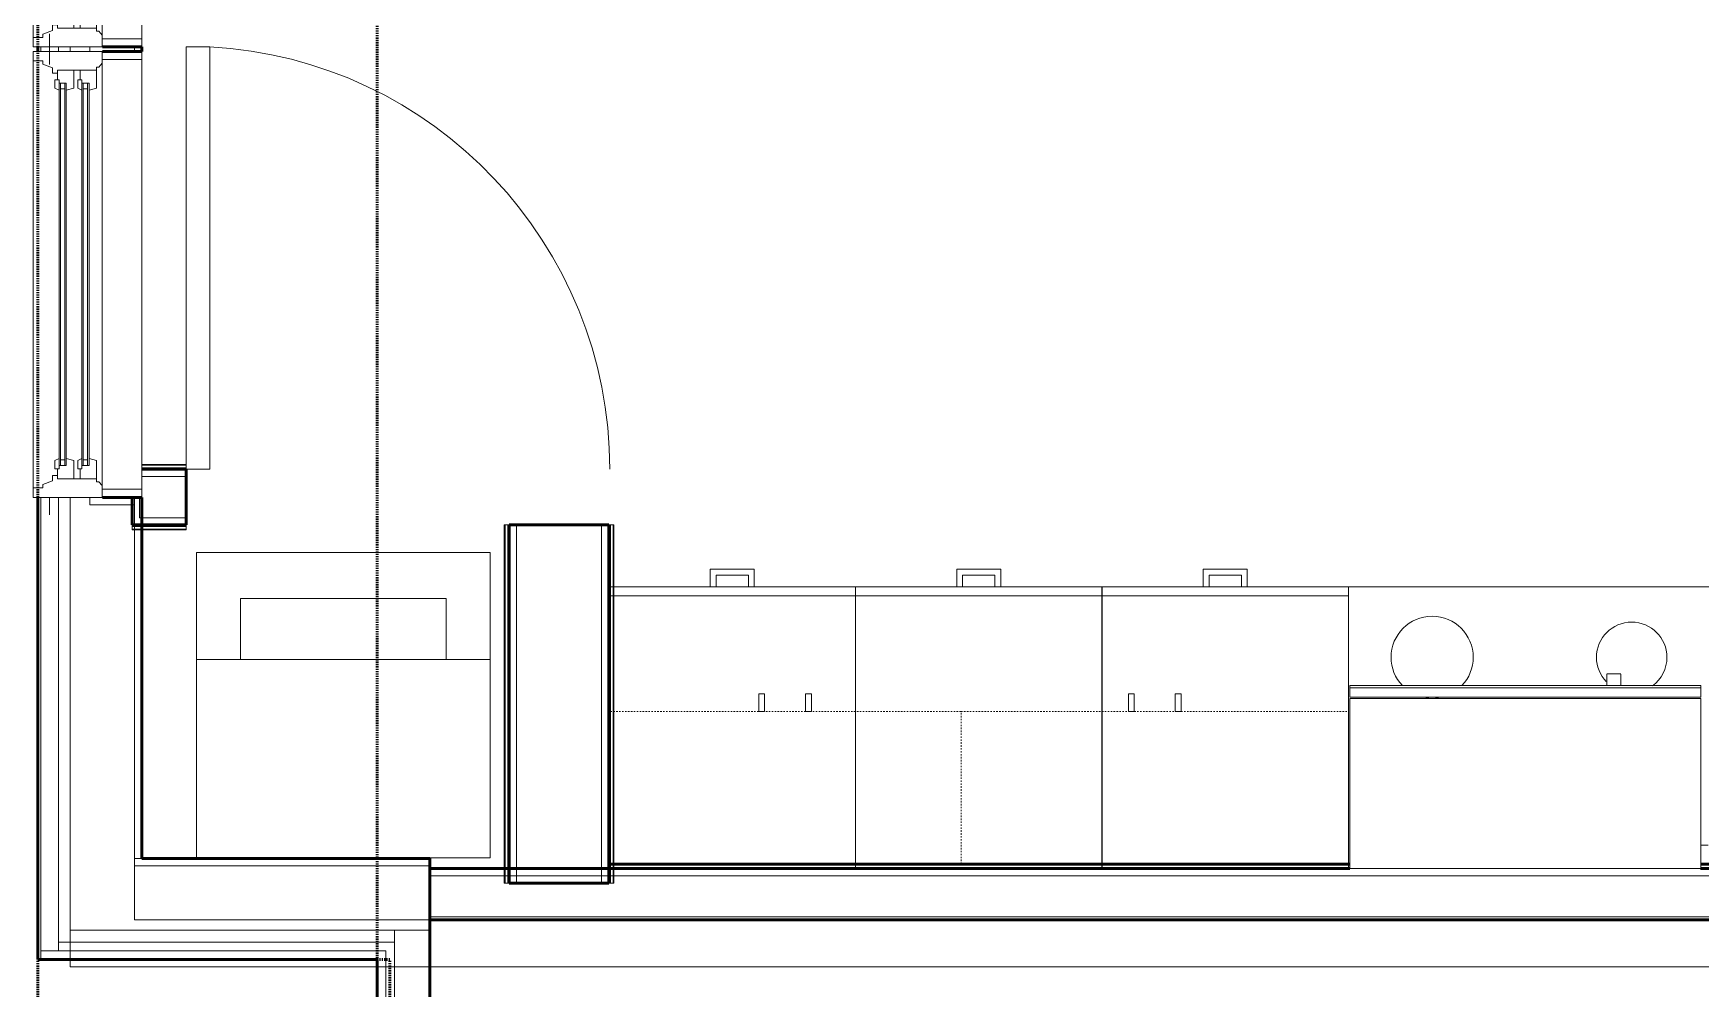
# Model space of a CAD drawing. Header units: inches. Extents: x -4235 to -464, y 9767 to 12344.
# Drawn here: x -3861.1 to -3719.1, y 11545.1 to 11626.5 of the extents above; entities that cross this region are included whole.
import ezdxf

# ---------------------------------------------------------------- set-up
doc = ezdxf.new("R2010")
doc.units = ezdxf.units.IN
doc.header["$MEASUREMENT"] = 0
doc.linetypes.add('Dash', pattern=[0.25, 0.125, -0.125])
doc.linetypes.add('Dash 1_16_', pattern=[0.125, 0.0625, -0.0625])
for name, color, linetype, lineweight in [('0-1', 7, 'Continuous', 5), ('0-2', 254, 'Continuous', 9), ('A-DOOR-1', 7, 'Continuous', 9), ('A-DOOR-2', 130, 'Continuous', 20), ('A-FLOR-1', 10, 'Continuous', 9), ('A-FLOR-2', 254, 'Continuous', 9), ('A-FLOR-3', 7, 'Continuous', 9), ('A-FLOR-4', 192, 'Continuous', 9), ('A-GLAZ-1', 151, 'Continuous', 9), ('A-GLAZ-2', 151, 'Continuous', 20), ('A-WALL', 113, 'Continuous', 13), ('A-WALL-1', 250, 'Continuous', 50), ('A-WALL-2', 50, 'Continuous', 13), ('A-WALL-3', 10, 'Continuous', 9), ('A-WALL-4', 254, 'Continuous', 9), ('A-WALL-5', 7, 'Continuous', 9), ('A-WALL-6', 113, 'Continuous', 9), ('A-WALL-7', 113, 'Continuous', 50), ('C-PROP-LINE-1', 91, 'Dash 1_16_', 50), ('I-WALL-1', 250, 'Continuous', 50), ('I-WALL-2', 10, 'Continuous', 9), ('I-WALL-3', 254, 'Continuous', 9), ('I-WALL-4', 7, 'Continuous', 9), ('P-SANR-FIXT-1', 7, 'Continuous', 9), ('Q-CASE-1', 10, 'Continuous', 9), ('Q-CASE-2', 254, 'Continuous', 9), ('Q-CASE-3', 7, 'Continuous', 9), ('Q-CASE-4', 7, 'Dash', 9), ('Q-SPCQ-1', 7, 'Continuous', 9)]:
    doc.layers.add(name, color=color, linetype=linetype, lineweight=lineweight)

# ---------------------------------------------------------------- blocks, each defined once
blk = doc.blocks.new('Range - 24_ x 30_-V44-BACKGROUND - 2ND FLOOR')
at = {"layer": 'Q-SPCQ-1'}
blk.add_line((29.37, -22), (30, -22), dxfattribs=at)
for centre, radius, start, end in [((6.5, -6), 3.5, 360, 180), ((23.5, -6), 3, 0, 180), ((6.5, -6), 3.5, 180, 223.5705), ((6.5, -6), 3.5, 316.3832, 0), ((23.5, -6), 3, 180, 223.8093), ((23.5, -6), 3, 306.1227, 0), ((6.5, -6), 3.5, 261.0228, 278.9772)]:
    blk.add_arc(centre, radius, start, end, dxfattribs=at)
blk = doc.blocks.new('Basic Wall _ INT - W4BØF - _5_8 GYP - 2X4 WOOD_BATT_ - 5_8 GYP_ - ___-2685619-BACKGROUND - 2ND FLOOR')
at = {"layer": 'A-WALL-3'}
for p, q in [((-3852.67, 11584.64), (-3852.67, 11584.62)), ((-3852.67, 11584.64), (-3852.47, 11584.64)), ((-3852.67, 11584.5), (-3852.67, 11584.44)), ((-3852.67, 11584.43), (-3852.67, 11584.29)), ((-3852.67, 11584.29), (-3852.67, 11584.23)), ((-3852.47, 11584.29), (-3852.67, 11584.29)), ((-3852.44, 11584.64), (-3851.85, 11584.64)), ((-3851.85, 11584.29), (-3852.43, 11584.29))]:
    blk.add_line(p, q, dxfattribs=at)
at = {"layer": 'A-WALL-4'}
for p, q in [((-3852.67, 11584.6), (-3852.67, 11584.64)), ((-3852.67, 11584.58), (-3852.67, 11584.6)), ((-3852.67, 11584.51), (-3852.67, 11584.58)), ((-3852.67, 11584.51), (-3852.47, 11584.51)), ((-3852.67, 11584.44), (-3852.67, 11584.51)), ((-3852.67, 11584.23), (-3852.67, 11584.44)), ((-3851.85, 11584.23), (-3852.67, 11584.23)), ((-3852.44, 11584.51), (-3851.85, 11584.51)), ((-3851.85, 11584.64), (-3848.07, 11584.64)), ((-3848.07, 11584.29), (-3851.85, 11584.29)), ((-3848.07, 11584.62), (-3848.07, 11584.64)), ((-3848.07, 11584.44), (-3848.07, 11584.5)), ((-3848.07, 11584.29), (-3848.07, 11584.43)), ((-3848.07, 11584.23), (-3848.07, 11584.29))]:
    blk.add_line(p, q, dxfattribs=at)
at = {"layer": 'A-WALL-5'}
for p, q in [((-3851.85, 11584.51), (-3848.07, 11584.51)), ((-3848.07, 11584.23), (-3851.85, 11584.23)), ((-3848.07, 11584.64), (-3848.07, 11584.6)), ((-3848.07, 11584.6), (-3848.07, 11584.51)), ((-3848.07, 11584.51), (-3848.07, 11584.23))]:
    blk.add_line(p, q, dxfattribs=at)
blk = doc.blocks.new('Basic Wall _ INT - W4BØF - _5_8 GYP - 2X4 WOOD_BATT_ - 5_8 GYP_ - ___-2685620-BACKGROUND - 2ND FLOOR')
at = {"layer": 'A-WALL-4'}
for p, q in [((-3848.07, 11589.74), (-3851.85, 11589.74)), ((-3851.85, 11589.39), (-3848.07, 11589.39)), ((-3848.07, 11589.74), (-3848.07, 11589.8)), ((-3848.07, 11589.6), (-3848.07, 11589.74)), ((-3848.07, 11589.53), (-3848.07, 11589.59)), ((-3848.07, 11589.39), (-3848.07, 11589.41))]:
    blk.add_line(p, q, dxfattribs=at)
at = {"layer": 'A-WALL-5'}
for p, q in [((-3848.07, 11589.8), (-3851.85, 11589.8)), ((-3848.07, 11589.51), (-3851.85, 11589.51)), ((-3848.07, 11589.8), (-3848.07, 11589.51)), ((-3848.07, 11589.51), (-3848.07, 11589.43)), ((-3848.07, 11589.43), (-3848.07, 11589.39))]:
    blk.add_line(p, q, dxfattribs=at)
blk = doc.blocks.new('Basic Wall _ INT - W8BØF - _5_8 GYP - 2X8 WOOD_BATT_ - 5_8 GYP_ - ___-2698638-BACKGROUND - 2ND FLOOR')
at = {"layer": 'I-WALL-2'}
for p, q in [((-3820.92, 11554.79), (-3820.92, 11555.36)), ((-3820.92, 11554.11), (-3820.92, 11554.74)), ((-3820.57, 11555.36), (-3820.57, 11554.79)), ((-3820.57, 11554.74), (-3820.57, 11554.11)), ((-3820.98, 11554.11), (-3820.92, 11554.11)), ((-3820.92, 11554.11), (-3820.77, 11554.11)), ((-3820.77, 11554.11), (-3820.71, 11554.11)), ((-3820.59, 11554.11), (-3820.57, 11554.11))]:
    blk.add_line(p, q, dxfattribs=at)
at = {"layer": 'I-WALL-3'}
for p, q in [((-3820.92, 11584.64), (-3820.98, 11584.64)), ((-3820.77, 11584.64), (-3820.92, 11584.64)), ((-3820.92, 11555.36), (-3820.92, 11584.64)), ((-3820.71, 11584.64), (-3820.77, 11584.64)), ((-3820.57, 11584.64), (-3820.59, 11584.64)), ((-3820.57, 11584.64), (-3820.57, 11555.36)), ((-3820.98, 11554.79), (-3820.98, 11555.36)), ((-3820.98, 11554.11), (-3820.98, 11554.74)), ((-3820.69, 11555.36), (-3820.69, 11554.79)), ((-3820.69, 11554.74), (-3820.69, 11554.11)), ((-3820.69, 11554.11), (-3820.98, 11554.11)), ((-3820.68, 11554.11), (-3820.69, 11554.11)), ((-3820.63, 11554.11), (-3820.68, 11554.11)), ((-3820.61, 11554.11), (-3820.63, 11554.11)), ((-3820.57, 11554.11), (-3820.61, 11554.11))]:
    blk.add_line(p, q, dxfattribs=at)
at = {"layer": 'I-WALL-4'}
for p, q in [((-3820.98, 11584.64), (-3820.69, 11584.64)), ((-3820.98, 11555.36), (-3820.98, 11584.64)), ((-3820.69, 11584.64), (-3820.69, 11555.36)), ((-3820.69, 11584.64), (-3820.61, 11584.64)), ((-3820.61, 11584.64), (-3820.57, 11584.64))]:
    blk.add_line(p, q, dxfattribs=at)
blk = doc.blocks.new('Basic Wall _ INT - W8BØF - _5_8 GYP - 2X8 WOOD_BATT_ - 5_8 GYP_ - ___-2703832-BACKGROUND - 2ND FLOOR')
at = {"layer": 'I-WALL-2'}
for p, q in [((-3812.07, 11579.36), (-3812.07, 11555.74)), ((-3811.71, 11555.74), (-3811.71, 11579.36)), ((-3812.07, 11555.74), (-3812.07, 11555.36)), ((-3812.07, 11555.36), (-3812.07, 11554.79)), ((-3812.07, 11554.74), (-3812.07, 11554.11)), ((-3811.94, 11555.39), (-3811.94, 11555.74)), ((-3811.71, 11555.36), (-3811.71, 11555.74)), ((-3811.71, 11554.79), (-3811.71, 11555.36)), ((-3811.71, 11554.11), (-3811.71, 11554.74)), ((-3811.65, 11555.36), (-3811.65, 11555.74)), ((-3812.07, 11554.11), (-3812.04, 11554.11)), ((-3811.93, 11554.11), (-3811.86, 11554.11)), ((-3811.86, 11554.11), (-3811.71, 11554.11)), ((-3811.71, 11554.11), (-3811.65, 11554.11))]:
    blk.add_line(p, q, dxfattribs=at)
at = {"layer": 'I-WALL-3'}
for p, q in [((-3812.04, 11584.64), (-3812.07, 11584.64)), ((-3812.07, 11584.64), (-3812.07, 11579.36)), ((-3811.86, 11584.64), (-3811.93, 11584.64)), ((-3811.71, 11584.64), (-3811.86, 11584.64)), ((-3811.65, 11584.64), (-3811.71, 11584.64)), ((-3811.71, 11579.36), (-3811.71, 11584.64)), ((-3811.94, 11555.74), (-3811.94, 11579.36)), ((-3811.65, 11555.74), (-3811.65, 11579.36)), ((-3811.94, 11554.79), (-3811.94, 11555.36)), ((-3811.94, 11554.11), (-3811.94, 11554.74)), ((-3811.65, 11554.79), (-3811.65, 11555.36)), ((-3811.65, 11554.11), (-3811.65, 11554.74)), ((-3812.02, 11554.11), (-3812.07, 11554.11)), ((-3811.94, 11554.11), (-3812.02, 11554.11)), ((-3811.65, 11554.11), (-3811.94, 11554.11))]:
    blk.add_line(p, q, dxfattribs=at)
at = {"layer": 'I-WALL-4'}
for p, q in [((-3812.07, 11584.64), (-3812.02, 11584.64)), ((-3812.02, 11584.64), (-3811.94, 11584.64)), ((-3811.94, 11579.36), (-3811.94, 11584.64)), ((-3811.94, 11584.64), (-3811.65, 11584.64)), ((-3811.65, 11579.36), (-3811.65, 11584.64))]:
    blk.add_line(p, q, dxfattribs=at)
blk = doc.blocks.new('SWING - SINGLE - FLUSH - 36_ x 80_ - OFFSET PIVOT DOOR AT MAGIC PAK AND WASHER_DRYER-3199415-BACKGROUND - 2ND FLOOR')
at = {"layer": 'A-DOOR-1'}
blk.add_arc((18, -2.38), 36.07, 180, 266.8211, dxfattribs=at)
at = {"layer": 'A-DOOR-2'}
for p, q in [((16, -2.38), (16, -38.39)), ((18, -2.38), (16, -2.38)), ((18, -2.38), (18, -38.39)), ((18, -38.39), (16, -38.39))]:
    blk.add_line(p, q, dxfattribs=at)
blk = doc.blocks.new('Stacked Washer and Dryer - 26_x25_ - Private-1372850-BACKGROUND - 2ND FLOOR')
at = {"layer": 'P-SANR-FIXT-1'}
for p, q in [((0, 12.5), (26, 12.5)), ((0, 12.5), (0, -12.5)), ((16.90625, -12.5), (16.90625, 12.5)), ((26, 12.5), (26, -12.5)), ((22.09375, 8.75), (16.90625, 8.75)), ((22.09375, -8.75), (22.09375, 8.75)), ((16.90625, -8.75), (22.09375, -8.75)), ((26, -12.5), (0, -12.5))]:
    blk.add_line(p, q, dxfattribs=at)
blk = doc.blocks.new('Base Cabinet 3 Drawer 230 - Base Cabinet 3 Drawer 230 21_-V48-BACKGROUND - 2ND FLOOR')
at = {"layer": 'Q-CASE-1'}
for p, q in [((-9.76, -0.37), (-9.76, 0)), ((-9.76, 0), (11.24, 0)), ((11.24, 0), (11.24, -0.37)), ((-1.14, -24), (-0.64, -24)), ((-1.14, -24), (-0.64, -24)), ((2.61, -24), (2.11, -24)), ((2.61, -24), (2.11, -24))]:
    blk.add_line(p, q, dxfattribs=at)
at = {"layer": 'Q-CASE-2'}
for p, q in [((-9.76, -23.25), (-9.76, -0.37)), ((11.24, -0.37), (11.24, -23.25)), ((-9.76, -23.25), (-9.76, -24)), ((11.24, -23.25), (-9.76, -23.25)), ((-9.76, -24), (11.24, -24)), ((-1.14, -24), (-0.64, -24)), ((2.61, -24), (2.11, -24)), ((11.24, -24), (11.24, -23.25))]:
    blk.add_line(p, q, dxfattribs=at)
at = {"layer": 'Q-CASE-3'}
for p, q in [((-1.14, -24), (-1.14, -25.5)), ((-0.64, -25), (-0.64, -24)), ((2.11, -24), (2.11, -25)), ((2.61, -25.5), (2.61, -24)), ((-1.14, -25.5), (2.61, -25.5)), ((2.11, -25), (-0.64, -25))]:
    blk.add_line(p, q, dxfattribs=at)
blk = doc.blocks.new('30quot_MicrowaveVent_11166 - 70cm miele oven-2804781-BACKGROUND - 2ND FLOOR')
at = {"layer": 'Q-CASE-3'}
for p, q in [((8.88, 16.6), (7.69, 16.6)), ((7.69, 15.63), (7.69, 16.55)), ((8.88, 16.55), (8.88, 15.63)), ((15.68, 15.6), (-14.2, 15.6)), ((-14.2, 15.39), (-14.2, 15.6)), ((-14.2, 14.61), (-14.2, 15.39)), ((15.68, 15.39), (-14.2, 15.39)), ((15.68, 14.61), (-14.2, 14.61)), ((-14.2, 0), (-14.2, 14.49)), ((-14.2, 14.49), (15.68, 14.49)), ((15.68, 15.6), (15.68, 15.39)), ((15.68, 15.39), (15.68, 14.61)), ((15.68, 14.49), (15.68, 0)), ((-14.2, 0), (15.68, 0))]:
    blk.add_line(p, q, dxfattribs=at)
blk = doc.blocks.new('300 Series Wall Hung Cabinet_302 - 33_ X 27_-2599037-BACKGROUND - 2ND FLOOR')
at = {"layer": 'Q-CASE-3'}
for p, q in [((-1.76, 14.69), (-2.25, 14.69)), ((-2.25, 14.69), (-2.25, 13.19)), ((-1.76, 13.19), (-1.76, 14.69)), ((2.24, 14.69), (1.75, 14.69)), ((1.75, 14.69), (1.75, 13.19)), ((2.24, 13.19), (2.24, 14.69)), ((-1.76, 13.19), (-2.25, 13.19)), ((2.24, 13.19), (1.75, 13.19))]:
    blk.add_line(p, q, dxfattribs=at)
at = {"layer": 'Q-CASE-4'}
for p, q in [((-16.5, 0.19), (-16.5, 13.19)), ((-16.5, 13.19), (16.5, 13.19)), ((16.5, 13.19), (16.5, 0.19)), ((16.5, 0.19), (-16.5, 0.19))]:
    blk.add_line(p, q, dxfattribs=at)
blk = doc.blocks.new('Base Cabinet 3 Drawer 230 - Base Cabinet 3 Drawer 230 21_-V50-BACKGROUND - 2ND FLOOR')
at = {"layer": 'Q-CASE-1'}
for p, q in [((-9.76, -0.37), (-9.76, 0)), ((-9.76, 0), (11.24, 0)), ((11.24, 0), (11.24, -0.37)), ((11.24, -0.37), (11.24, -23.25)), ((-1.14, -24), (-0.64, -24)), ((-1.14, -24), (-0.64, -24)), ((2.61, -24), (2.11, -24)), ((2.61, -24), (2.11, -24)), ((11.24, -24), (11.24, -23.25))]:
    blk.add_line(p, q, dxfattribs=at)
at = {"layer": 'Q-CASE-2'}
for p, q in [((-9.76, -23.25), (-9.76, -0.37)), ((-9.76, -23.25), (-9.76, -24)), ((11.24, -23.25), (-9.76, -23.25)), ((-9.76, -24), (11.24, -24)), ((-1.14, -24), (-0.64, -24)), ((2.61, -24), (2.11, -24))]:
    blk.add_line(p, q, dxfattribs=at)
at = {"layer": 'Q-CASE-3'}
for p, q in [((-1.14, -24), (-1.14, -25.5)), ((-0.64, -25), (-0.64, -24)), ((2.11, -24), (2.11, -25)), ((2.61, -25.5), (2.61, -24)), ((-1.14, -25.5), (2.61, -25.5)), ((2.11, -25), (-0.64, -25))]:
    blk.add_line(p, q, dxfattribs=at)
blk = doc.blocks.new('300 Series Wall Hung Cabinet_302 - 30_ X 27_-2747221-BACKGROUND - 2ND FLOOR')
at = {"layer": 'Q-CASE-3'}
for p, q in [((-2.25, -13.19), (-1.76, -13.19)), ((-2.25, -13.19), (-2.25, -14.69)), ((-1.76, -14.69), (-1.76, -13.19)), ((1.75, -13.19), (2.24, -13.19)), ((1.75, -13.19), (1.75, -14.69)), ((2.24, -14.69), (2.24, -13.19)), ((-2.25, -14.69), (-1.76, -14.69)), ((1.75, -14.69), (2.24, -14.69))]:
    blk.add_line(p, q, dxfattribs=at)
at = {"layer": 'Q-CASE-4'}
for p, q in [((15, -0.19), (-15, -0.19)), ((-15, -0.19), (-15, -13.19)), ((15, -13.19), (15, -0.19)), ((-15, -13.19), (15, -13.19))]:
    blk.add_line(p, q, dxfattribs=at)
blk = doc.blocks.new('Base Cabinet 3 Drawer 230 - Base Cabinet 3 Drawer 230 21_-V41-BACKGROUND - 2ND FLOOR')
at = {"layer": 'Q-CASE-1'}
for p, q in [((-0.64, 24), (-1.14, 24)), ((-0.64, 24), (-1.14, 24)), ((2.11, 24), (2.61, 24)), ((2.11, 24), (2.61, 24)), ((-9.76, 0.38), (-9.76, 0)), ((11.24, 0), (11.24, 0.38)), ((-9.76, 0), (11.24, 0))]:
    blk.add_line(p, q, dxfattribs=at)
at = {"layer": 'Q-CASE-2'}
for p, q in [((-9.76, 24), (11.24, 24)), ((-9.76, 23.25), (-9.76, 24)), ((11.24, 23.25), (-9.76, 23.25)), ((-9.76, 23.25), (-9.76, 0.38)), ((-0.64, 24), (-1.14, 24)), ((2.11, 24), (2.61, 24)), ((11.24, 24), (11.24, 23.25)), ((11.24, 0.38), (11.24, 23.25))]:
    blk.add_line(p, q, dxfattribs=at)
at = {"layer": 'Q-CASE-3'}
for p, q in [((2.61, 25.5), (-1.14, 25.5)), ((-1.14, 25.5), (-1.14, 24)), ((-0.64, 24), (-0.64, 25)), ((-0.64, 25), (2.11, 25)), ((2.11, 25), (2.11, 24)), ((2.61, 24), (2.61, 25.5))]:
    blk.add_line(p, q, dxfattribs=at)
blk = doc.blocks.new('CTR - 1st Phase - Unit Layouts_rvt-1-BACKGROUND - 2ND FLOOR')
at = {"layer": 'A-WALL-1'}
for p, q in [((-3848.07, 11589.39), (-3851.85, 11589.39)), ((-3848.07, 11584.64), (-3848.07, 11589.39)), ((-3852.67, 11587.05), (-3852.67, 11585.26)), ((-3852.67, 11585.26), (-3852.67, 11584.64)), ((-3852.67, 11584.64), (-3848.07, 11584.64)), ((-3748.95, 11555.74), (-3812.07, 11555.74)), ((-3812.07, 11555.74), (-3812.07, 11555.36)), ((-3812.07, 11555.36), (-3748.95, 11555.36)), ((-3718.32, 11555.74), (-3719.07, 11555.74)), ((-3719.07, 11555.36), (-3707.07, 11555.36))]:
    blk.add_line(p, q, dxfattribs=at)
at = {"layer": 'A-WALL-2'}
for p, q in [((-3848.07, 11588.76), (-3851.85, 11588.76)), ((-3852.05, 11587.05), (-3852.05, 11585.26)), ((-3848.07, 11585.26), (-3852.05, 11585.26)), ((-3819.94, 11554.11), (-3819.94, 11584.64)), ((-3812.69, 11554.11), (-3812.69, 11584.64))]:
    blk.add_line(p, q, dxfattribs=at)
at = {"layer": 'A-WALL-3'}
for p, q in [((-3848.07, 11589.39), (-3851.85, 11589.39)), ((-3852.67, 11586.4), (-3852.67, 11586.99)), ((-3852.67, 11584.64), (-3852.67, 11586.37)), ((-3852.67, 11584.64), (-3852.47, 11584.64)), ((-3852.44, 11584.64), (-3851.85, 11584.64)), ((-3851.85, 11584.64), (-3848.07, 11584.64)), ((-3812.07, 11555.36), (-3812.07, 11555.74)), ((-3812.07, 11555.36), (-3748.95, 11555.36)), ((-3719.07, 11555.36), (-3707.07, 11555.36))]:
    blk.add_line(p, q, dxfattribs=at)
at = {"layer": 'A-WALL-4'}
for p, q in [((-3848.07, 11589.39), (-3848.07, 11584.64)), ((-3748.95, 11555.74), (-3812.07, 11555.74)), ((-3718.32, 11555.74), (-3719.07, 11555.74))]:
    blk.add_line(p, q, dxfattribs=at)
at = {"layer": 'A-WALL-6'}
for p, q in [((-3705.69, 11579.36), (-3812.07, 11579.36)), ((-3812.07, 11579.36), (-3812.07, 11555.74)), ((-3812.07, 11555.74), (-3812.07, 11579.36)), ((-3812.07, 11579.36), (-3705.69, 11579.36)), ((-3812.07, 11555.74), (-3812.07, 11555.36)), ((-3812.07, 11555.36), (-3812.07, 11555.74)), ((-3812.07, 11555.36), (-3748.95, 11555.36)), ((-3748.95, 11555.36), (-3812.07, 11555.36)), ((-3719.07, 11555.36), (-3707.07, 11555.36)), ((-3707.07, 11555.36), (-3719.07, 11555.36))]:
    blk.add_line(p, q, dxfattribs=at)
at = {"layer": 'I-WALL-1'}
for p, q in [((-3820.57, 11584.64), (-3820.57, 11554.11)), ((-3812.07, 11584.64), (-3820.57, 11584.64)), ((-3812.07, 11554.11), (-3812.07, 11584.64)), ((-3820.57, 11554.11), (-3812.07, 11554.11))]:
    blk.add_line(p, q, dxfattribs=at)
at = {"layer": 'I-WALL-2'}
for p, q in [((-3820.57, 11584.64), (-3820.57, 11555.36)), ((-3812.07, 11579.36), (-3812.07, 11584.64)), ((-3812.07, 11555.74), (-3812.07, 11579.36)), ((-3820.57, 11555.36), (-3820.57, 11554.79)), ((-3820.57, 11554.74), (-3820.57, 11554.11)), ((-3812.07, 11555.36), (-3812.07, 11555.74)), ((-3812.07, 11554.79), (-3812.07, 11555.36)), ((-3812.07, 11554.11), (-3812.07, 11554.74)), ((-3812.07, 11554.11), (-3820.57, 11554.11))]:
    blk.add_line(p, q, dxfattribs=at)
at = {"layer": 'I-WALL-3'}
blk.add_line((-3820.57, 11584.64), (-3812.07, 11584.64), dxfattribs=at)
at = {"layer": '0-2'}
for name, p, rotation in [('SWING - SINGLE - FLUSH - 36_ x 80_ - OFFSET PIVOT DOOR AT MAGIC PAK AND WASHER_DRYER-3199415-BACKGROUND - 2ND FLOOR', (-3830.07, 11587.01), 180), ('Stacked Washer and Dryer - 26_x25_ - Private-1372850-BACKGROUND - 2ND FLOOR', (-3834.69, 11556.28), 90.00000000000581), ('Base Cabinet 3 Drawer 230 - Base Cabinet 3 Drawer 230 21_-V50-BACKGROUND - 2ND FLOOR', (-3800.83, 11555.36), 180), ('Base Cabinet 3 Drawer 230 - Base Cabinet 3 Drawer 230 21_-V48-BACKGROUND - 2ND FLOOR', (-3758.83, 11555.36), 180), ('300 Series Wall Hung Cabinet_302 - 30_ X 27_-2747221-BACKGROUND - 2ND FLOOR', (-3797.07, 11555.55), 180)]:
    blk.add_blockref(name, p, dxfattribs=dict(at, rotation=rotation))
for name, p in [('Basic Wall _ INT - W4BØF - _5_8 GYP - 2X4 WOOD_BATT_ - 5_8 GYP_ - ___-2685620-BACKGROUND - 2ND FLOOR', (0, 0)), ('Basic Wall _ INT - W4BØF - _5_8 GYP - 2X4 WOOD_BATT_ - 5_8 GYP_ - ___-2685619-BACKGROUND - 2ND FLOOR', (0, 0)), ('Basic Wall _ INT - W8BØF - _5_8 GYP - 2X8 WOOD_BATT_ - 5_8 GYP_ - ___-2698638-BACKGROUND - 2ND FLOOR', (0, 0)), ('Basic Wall _ INT - W8BØF - _5_8 GYP - 2X8 WOOD_BATT_ - 5_8 GYP_ - ___-2703832-BACKGROUND - 2ND FLOOR', (0, 0)), ('Base Cabinet 3 Drawer 230 - Base Cabinet 3 Drawer 230 21_-V41-BACKGROUND - 2ND FLOOR', (-3781.3, 11555.36)), ('Range - 24_ x 30_-V44-BACKGROUND - 2ND FLOOR', (-3748.44, 11579.36)), ('30quot_MicrowaveVent_11166 - 70cm miele oven-2804781-BACKGROUND - 2ND FLOOR', (-3734.74, 11555.36)), ('300 Series Wall Hung Cabinet_302 - 33_ X 27_-2599037-BACKGROUND - 2ND FLOOR', (-3765.57, 11555.55))]:
    blk.add_blockref(name, p, dxfattribs=at)
blk = doc.blocks.new('CTR - 1st Phase - Common Walls_rvt-1-BACKGROUND - 2ND FLOOR')
at = {"layer": 'A-WALL-1'}
for p, q in [((-3748.95, 11555.36), (-3827.32, 11555.36)), ((-3827.32, 11555.36), (-3827.32, 11550.99)), ((-3707.07, 11555.36), (-3719.07, 11555.36)), ((-3827.32, 11550.99), (-3480.67, 11550.99))]:
    blk.add_line(p, q, dxfattribs=at)
at = {"layer": 'A-WALL-2'}
for p, q in [((-3827.32, 11554.74), (-3486.67, 11554.74)), ((-3827.32, 11551.24), (-3486.67, 11551.24))]:
    blk.add_line(p, q, dxfattribs=at)
at = {"layer": 'A-WALL-3'}
for p, q in [((-3820.86, 11555.36), (-3820.97, 11555.36)), ((-3820.77, 11555.36), (-3820.86, 11555.36)), ((-3820.71, 11555.36), (-3820.77, 11555.36)), ((-3812.07, 11555.36), (-3820.57, 11555.36)), ((-3811.86, 11555.36), (-3811.92, 11555.36)), ((-3811.77, 11555.36), (-3811.86, 11555.36)), ((-3811.65, 11555.36), (-3811.77, 11555.36)), ((-3748.95, 11555.36), (-3811.65, 11555.36)), ((-3707.07, 11555.36), (-3719.07, 11555.36)), ((-3827.32, 11550.99), (-3479.55, 11550.99))]:
    blk.add_line(p, q, dxfattribs=at)
at = {"layer": 'A-WALL-4'}
for p in [(-3820.97, 11555.36), (-3827.32, 11550.99)]:
    blk.add_line(p, (-3827.32, 11555.36), dxfattribs=at)
blk = doc.blocks.new('CTR - 1st Phase -Stairs _ Elevators_rvt-1-BACKGROUND - 2ND FLOOR')
at = {"layer": 'A-FLOR-1'}
for p, q in [((-3857.97, 11625.39), (-3857.97, 11625.01)), ((-3857.97, 11586.99), (-3857.97, 11549.09))]:
    blk.add_line(p, q, dxfattribs=at)
at = {"layer": 'A-FLOR-2'}
for p, q in [((-3857.97, 11549.09), (-3857.97, 11548.34)), ((-3857.97, 11548.31), (-3857.97, 11547.59)), ((-3831.82, 11546.99), (-3831.07, 11546.99)), ((-3831.07, 11546.99), (-3830.32, 11546.99)), ((-3830.31, 11546.99), (-3528.34, 11546.99))]:
    blk.add_line(p, q, dxfattribs=at)
at = {"layer": 'A-FLOR-3'}
for p, q in [((-3857.97, 11547.59), (-3857.97, 11546.99)), ((-3857.97, 11546.99), (-3831.82, 11546.99))]:
    blk.add_line(p, q, dxfattribs=at)
at = {"layer": 'A-WALL-1'}
for p, q in [((-3819.32, 11550.99), (-3827.32, 11550.99)), ((-3827.32, 11550.99), (-3827.32, 11438.99)), ((-3587.32, 11550.99), (-3819.32, 11550.99))]:
    blk.add_line(p, q, dxfattribs=at)
blk = doc.blocks.new('Window-Double_Hung-Andersen-400_Series-Tilt_Wash - DOUBLE HUNG - REVERSE COTTAGE - 2ND FLOOR-2888385-BACKGROUND - 2ND FLOOR')
at = {"layer": 'A-GLAZ-1'}
for p, q in [((-16.29, 2.5), (-15.7, 2.5)), ((-16.29, 2.12), (-15.7, 2.12)), ((-15.82, 2.5), (-15.82, 2.12)), ((-15.7, 2.62), (15.7, 2.62)), ((-15.7, 2.5), (15.7, 2.5)), ((-15.7, 2.12), (15.7, 2.12)), ((-15.7, 2), (15.7, 2)), ((16.29, 2.5), (15.7, 2.5)), ((16.29, 2.12), (15.7, 2.12)), ((15.82, 2.5), (15.82, 2.12)), ((-16.29, 0.56), (-15.7, 0.56)), ((-16.29, 0.19), (-15.7, 0.19)), ((-15.82, 0.56), (-15.82, 0.19)), ((-15.7, 0.69), (15.7, 0.69)), ((-15.7, 0.56), (15.7, 0.56)), ((-15.7, 0.19), (15.7, 0.19)), ((-15.7, 0.06), (15.7, 0.06)), ((16.29, 0.56), (15.7, 0.56)), ((16.29, 0.19), (15.7, 0.19)), ((15.82, 0.56), (15.82, 0.19)), ((18.95, -1.06), (-18.95, -1.06)), ((-18.95, -1.06), (-18.95, -4.44)), ((-18.32, -1.06), (-18.32, -4.44)), ((18.32, -1.06), (18.32, -4.44)), ((18.95, -4.44), (18.95, -1.06)), ((-19.01, -3.94), (-19.01, -2.44)), ((-19.01, -2.44), (-18.95, -2.44)), ((18.95, -2.44), (19.01, -2.44)), ((19.01, -2.44), (19.01, -3.94)), ((-18.95, -3.94), (-19.01, -3.94)), ((19.01, -3.94), (18.95, -3.94)), ((-18.95, -4.44), (18.95, -4.44))]:
    blk.add_line(p, q, dxfattribs=at)
at = {"layer": 'A-GLAZ-2'}
for p, q in [((19.01, 4.81), (-19.01, 4.81)), ((-19.01, 4.81), (-19.01, -1.06)), ((-18.2, 4.81), (-18.2, 4)), ((18.2, 4.81), (18.2, 4)), ((19.01, -1.06), (19.01, 4.81)), ((-19.01, 3.44), (-20.51, 3.44)), ((-18.2, 4), (-17.92, 4)), ((-17.92, 4), (-17.61, 3.19)), ((-17.61, 3.19), (-17.14, 3.19)), ((-17.14, 3.19), (-17.14, 2.75)), ((-15.86, 2.97), (-16.57, 2.97)), ((-16.57, 2.62), (-16.57, 2.97)), ((-15.86, 2.97), (-15.7, 2.62)), ((15.86, 2.97), (15.7, 2.62)), ((15.86, 2.97), (16.57, 2.97)), ((16.57, 2.62), (16.57, 2.97)), ((17.14, 3.19), (17.14, 2.75)), ((17.61, 3.19), (17.14, 3.19)), ((17.92, 4), (17.61, 3.19)), ((18.2, 4), (17.92, 4)), ((19.01, 3.44), (20.51, 3.44)), ((-17.42, 2.75), (-16.57, 2.75)), ((-17.42, 2.75), (-17.42, -0.56)), ((-15.7, 2.62), (-16.57, 2.62)), ((-16.29, 2.62), (-16.29, 2)), ((-15.7, 2), (-16.29, 2)), ((-15.86, 1.37), (-15.7, 2)), ((15.7, 2.62), (16.57, 2.62)), ((15.7, 2), (16.29, 2)), ((15.86, 1.37), (15.7, 2)), ((16.29, 2.62), (16.29, 2)), ((17.42, 2.75), (16.57, 2.75)), ((17.42, 2.75), (17.42, -0.56)), ((-17.42, 1.37), (-15.86, 1.37)), ((-17.42, 0.81), (-16.57, 0.81)), ((-15.86, 1.03), (-16.57, 1.03)), ((-16.57, 0.69), (-16.57, 1.03)), ((-15.7, 0.69), (-16.57, 0.69)), ((-16.29, 0.69), (-16.29, 0.06)), ((-15.7, 0.06), (-16.29, 0.06)), ((-15.86, 1.03), (-15.7, 0.69)), ((-15.86, -0.56), (-15.7, 0.06)), ((15.86, 1.03), (15.7, 0.69)), ((15.7, 0.69), (16.57, 0.69)), ((15.7, 0.06), (16.29, 0.06)), ((15.86, -0.56), (15.7, 0.06)), ((17.42, 1.37), (15.86, 1.37)), ((15.86, 1.03), (16.57, 1.03)), ((16.29, 0.69), (16.29, 0.06)), ((16.57, 0.69), (16.57, 1.03)), ((17.42, 0.81), (16.57, 0.81)), ((-19.01, -1.06), (19.01, -1.06)), ((-17.67, -0.78), (-18, -1.06)), ((-17.67, -0.78), (-17.67, -0.56)), ((-17.67, -0.56), (-15.86, -0.56)), ((17.67, -0.56), (15.86, -0.56)), ((17.67, -0.78), (17.67, -0.56)), ((17.67, -0.78), (18, -1.06))]:
    blk.add_line(p, q, dxfattribs=at)
blk = doc.blocks.new('Window-Double_Hung-Andersen-400_Series-Tilt_Wash - DOUBLE HUNG - REVERSE COTTAGE - 2ND FLOOR-V190-BACKGROUND - 2ND FLOOR')
at = {"layer": 'A-GLAZ-1'}
for p, q in [((-16.29, 2.5), (-15.7, 2.5)), ((-16.29, 2.12), (-15.7, 2.12)), ((-15.82, 2.5), (-15.82, 2.12)), ((-15.7, 2.62), (15.7, 2.62)), ((-15.7, 2.5), (15.7, 2.5)), ((-15.7, 2.12), (15.7, 2.12)), ((-15.7, 2), (15.7, 2)), ((16.29, 2.5), (15.7, 2.5)), ((16.29, 2.12), (15.7, 2.12)), ((15.82, 2.5), (15.82, 2.12)), ((-16.29, 0.56), (-15.7, 0.56)), ((-16.29, 0.19), (-15.7, 0.19)), ((-15.82, 0.56), (-15.82, 0.19)), ((-15.7, 0.69), (15.7, 0.69)), ((-15.7, 0.56), (15.7, 0.56)), ((-15.7, 0.19), (15.7, 0.19)), ((-15.7, 0.06), (15.7, 0.06)), ((16.29, 0.56), (15.7, 0.56)), ((16.29, 0.19), (15.7, 0.19)), ((15.82, 0.56), (15.82, 0.19)), ((18.95, -1.06), (-18.95, -1.06)), ((-18.95, -1.06), (-18.95, -4.44)), ((-18.32, -1.06), (-18.32, -4.44)), ((18.32, -1.06), (18.32, -4.44)), ((18.95, -4.44), (18.95, -1.06)), ((-19.01, -3.61), (-19.01, -2.44)), ((-19.01, -2.44), (-18.95, -2.44)), ((18.95, -2.44), (19.01, -2.44)), ((19.01, -2.44), (19.01, -3.94)), ((-19.01, -3.92), (-19.01, -3.61)), ((-18.95, -3.94), (-19.01, -3.94)), ((19.01, -3.94), (18.95, -3.94)), ((-18.95, -4.44), (18.95, -4.44))]:
    blk.add_line(p, q, dxfattribs=at)
at = {"layer": 'A-GLAZ-2'}
for p, q in [((19.01, 4.81), (-19.01, 4.81)), ((-19.01, 4.81), (-19.01, -1.06)), ((-18.2, 4.81), (-18.2, 4)), ((18.2, 4.81), (18.2, 4)), ((19.01, -1.06), (19.01, 4.81)), ((-19.01, 3.44), (-20.51, 3.44)), ((-18.2, 4), (-17.92, 4)), ((-17.92, 4), (-17.61, 3.19)), ((-17.61, 3.19), (-17.14, 3.19)), ((-17.14, 3.19), (-17.14, 2.75)), ((-15.86, 2.97), (-16.57, 2.97)), ((-16.57, 2.62), (-16.57, 2.97)), ((-15.86, 2.97), (-15.7, 2.62)), ((15.86, 2.97), (15.7, 2.62)), ((15.86, 2.97), (16.57, 2.97)), ((16.57, 2.62), (16.57, 2.97)), ((17.14, 3.19), (17.14, 2.75)), ((17.61, 3.19), (17.14, 3.19)), ((17.92, 4), (17.61, 3.19)), ((18.2, 4), (17.92, 4)), ((19.01, 3.44), (20.51, 3.44)), ((-17.42, 2.75), (-16.57, 2.75)), ((-17.42, 2.75), (-17.42, -0.56)), ((-15.7, 2.62), (-16.57, 2.62)), ((-16.29, 2.62), (-16.29, 2)), ((-15.7, 2), (-16.29, 2)), ((-15.86, 1.37), (-15.7, 2)), ((15.7, 2.62), (16.57, 2.62)), ((15.7, 2), (16.29, 2)), ((15.86, 1.37), (15.7, 2)), ((16.29, 2.62), (16.29, 2)), ((17.42, 2.75), (16.57, 2.75)), ((17.42, 2.75), (17.42, -0.56)), ((-17.42, 1.37), (-15.86, 1.37)), ((-17.42, 0.81), (-16.57, 0.81)), ((-15.86, 1.03), (-16.57, 1.03)), ((-16.57, 0.69), (-16.57, 1.03)), ((-15.7, 0.69), (-16.57, 0.69)), ((-16.29, 0.69), (-16.29, 0.06)), ((-15.7, 0.06), (-16.29, 0.06)), ((-15.86, 1.03), (-15.7, 0.69)), ((-15.86, -0.56), (-15.7, 0.06)), ((15.86, 1.03), (15.7, 0.69)), ((15.7, 0.69), (16.57, 0.69)), ((15.7, 0.06), (16.29, 0.06)), ((15.86, -0.56), (15.7, 0.06)), ((17.42, 1.37), (15.86, 1.37)), ((15.86, 1.03), (16.57, 1.03)), ((16.29, 0.69), (16.29, 0.06)), ((16.57, 0.69), (16.57, 1.03)), ((17.42, 0.81), (16.57, 0.81)), ((-19.01, -1.06), (19.01, -1.06)), ((-17.67, -0.78), (-18, -1.06)), ((-17.67, -0.78), (-17.67, -0.56)), ((-17.67, -0.56), (-15.86, -0.56)), ((17.67, -0.56), (15.86, -0.56)), ((17.67, -0.78), (17.67, -0.56)), ((17.67, -0.78), (18, -1.06))]:
    blk.add_line(p, q, dxfattribs=at)
blk = doc.blocks.new('Family - ___-2835860-BACKGROUND - 2ND FLOOR')
at = {"layer": 'C-PROP-LINE-1'}
for p, q in [((-3860.72, 11547.59), (-3860.72, 12118.59)), ((-3830.72, 11547.59), (-3860.72, 11547.59)), ((-3830.72, 11434.39), (-3830.72, 11547.59))]:
    blk.add_line(p, q, dxfattribs=at)
blk = doc.blocks.new('Family - ___-2835903-BACKGROUND - 2ND FLOOR')
at = {"layer": 'C-PROP-LINE-1'}
blk.add_line((-3831.82, 10009.09), (-3831.82, 12089.69), dxfattribs=at)
blk = doc.blocks.new('Family - ___-2835932-BACKGROUND - 2ND FLOOR')
at = {"layer": 'C-PROP-LINE-1'}
blk.add_line((-3860.72, 9980.19), (-3860.72, 12118.59), dxfattribs=at)

msp = doc.modelspace()

# ---------------------------------------------------------------- linework, layer by layer
at = {"layer": 'A-FLOR-4'}
for p, q in [((-3852.47, 11625.39), (-3852.47, 11625.01)), ((-3852.47, 11586.99), (-3852.47, 11586.38)), ((-3852.47, 11555.59), (-3852.47, 11550.99)), ((-3852.47, 11550.99), (-3827.32, 11550.99)), ((-3827.32, 11550.99), (-3477.32, 11550.99))]:
    msp.add_line(p, q, dxfattribs=at)
at = {"layer": 'A-WALL'}
for p, q in [((-3860.47, 11625.39), (-3860.47, 11625.01)), ((-3858.97, 11625.39), (-3858.97, 11625.01)), ((-3857.97, 11625.39), (-3857.97, 11625.01)), ((-3856.29, 11625.39), (-3856.29, 11625.01)), ((-3860.47, 11586.99), (-3860.47, 11547.59)), ((-3858.97, 11586.99), (-3858.97, 11548.34)), ((-3857.97, 11586.99), (-3857.97, 11549.09)), ((-3856.29, 11586.99), (-3856.29, 11586.37)), ((-3852.47, 11586.37), (-3856.29, 11586.37)), ((-3852.47, 11555.59), (-3852.47, 11586.37)), ((-3852.47, 11556.21), (-3851.85, 11556.21)), ((-3827.32, 11555.59), (-3852.47, 11555.59)), ((-3830.32, 11549.09), (-3858.97, 11549.09)), ((-3829.82, 11550.09), (-3857.97, 11550.09)), ((-3830.32, 11431.89), (-3830.32, 11550.09)), ((-3831.07, 11548.34), (-3860.47, 11548.34)), ((-3831.07, 11548.34), (-3831.07, 11433.64))]:
    msp.add_line(p, q, dxfattribs=at)
at = {"layer": 'A-WALL-6'}
for p, q in [((-3851.85, 11625.45), (-3851.85, 11625.39)), ((-3851.85, 11625.01), (-3851.85, 11624.95)), ((-3851.85, 11587.05), (-3851.85, 11586.99)), ((-3827.32, 11550.09), (-3829.82, 11550.09))]:
    msp.add_line(p, q, dxfattribs=at)
at = {"layer": 'A-WALL-7'}
for p, q in [((-3860.72, 11625.39), (-3860.72, 11625.01)), ((-3851.85, 11625.39), (-3855.22, 11625.39)), ((-3851.85, 11625.01), (-3851.85, 11625.39)), ((-3855.22, 11625.01), (-3851.85, 11625.01)), ((-3860.72, 11586.99), (-3860.72, 11547.59)), ((-3851.85, 11586.99), (-3855.22, 11586.99)), ((-3851.85, 11556.21), (-3851.85, 11586.99)), ((-3827.32, 11556.21), (-3851.85, 11556.21)), ((-3827.32, 11547.59), (-3827.32, 11556.21)), ((-3860.72, 11547.59), (-3831.82, 11547.59)), ((-3831.82, 11547.59), (-3831.82, 11434.39)), ((-3827.32, 11434.39), (-3827.32, 11547.59))]:
    msp.add_line(p, q, dxfattribs=at)

# ---------------------------------------------------------------- block references
at = {"layer": '0-1'}
for name in ['CTR - 1st Phase - Unit Layouts_rvt-1-BACKGROUND - 2ND FLOOR', 'CTR - 1st Phase - Common Walls_rvt-1-BACKGROUND - 2ND FLOOR', 'CTR - 1st Phase -Stairs _ Elevators_rvt-1-BACKGROUND - 2ND FLOOR']:
    msp.add_blockref(name, (0, 0), dxfattribs=at)
at = {"layer": 'A-GLAZ-1', "rotation": 89.99999999999991}
for name, p in [('Window-Double_Hung-Andersen-400_Series-Tilt_Wash - DOUBLE HUNG - REVERSE COTTAGE - 2ND FLOOR-2888385-BACKGROUND - 2ND FLOOR', (-3856.29, 11644.4)), ('Window-Double_Hung-Andersen-400_Series-Tilt_Wash - DOUBLE HUNG - REVERSE COTTAGE - 2ND FLOOR-V190-BACKGROUND - 2ND FLOOR', (-3856.29, 11606))]:
    msp.add_blockref(name, p, dxfattribs=at)
at = {"layer": 'C-PROP-LINE-1'}
for name in ['Family - ___-2835860-BACKGROUND - 2ND FLOOR', 'Family - ___-2835932-BACKGROUND - 2ND FLOOR', 'Family - ___-2835903-BACKGROUND - 2ND FLOOR']:
    msp.add_blockref(name, (0, 0), dxfattribs=at)

doc.saveas('drawing.dxf')
